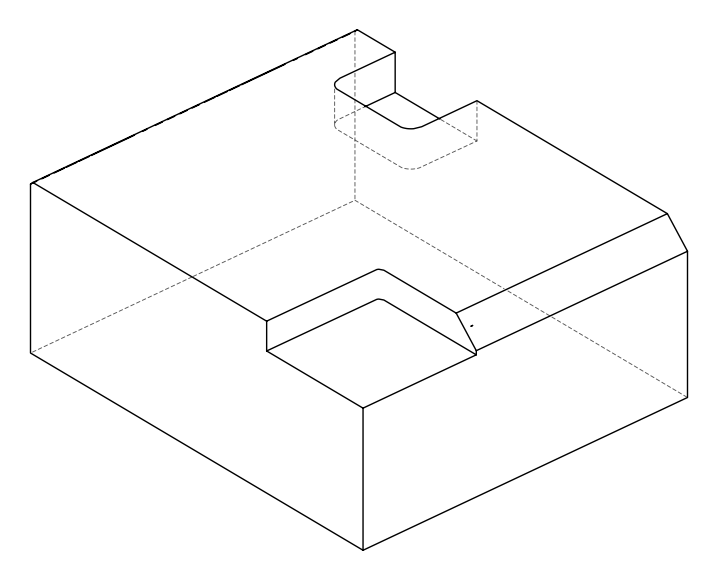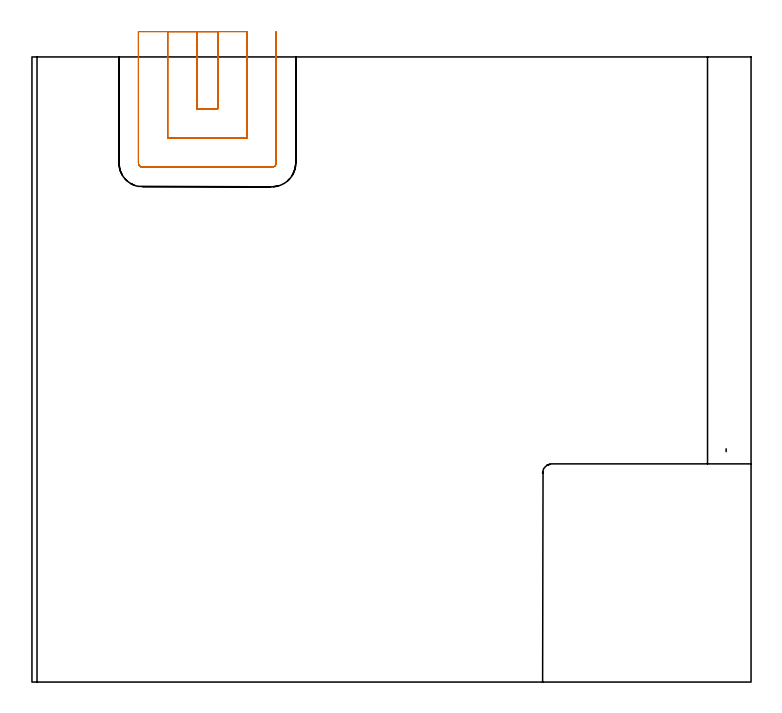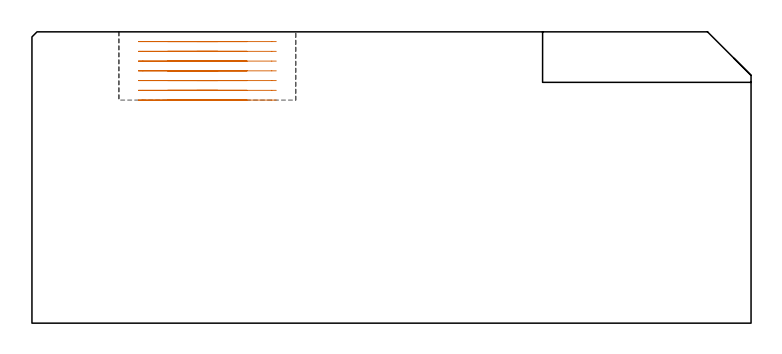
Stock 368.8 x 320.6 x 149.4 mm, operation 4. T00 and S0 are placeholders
(PLAN: 4 operations, 2 tool changes, 88.5 min)
(1 AREA_MILL | FG_CHAMFER_SURFACE | UGT0205_001 | 13.76 min | 53908 mm3)
(2 AREA_MILL_1 | FG_CHAMFER_SURFACE_1 | UGT0205_001 | 2.72 min | 1082 mm3)
(3 MILL_CORNER_NOTCH_RECTANGULAR | CORNER_NOTCH_RECTANGULAR | NXT0201_009 | Follow Part, ap 2, ae 75% | 63.18 min | 307678 mm3)
(4 MILL_SLOT | SLOT_PARTIAL_RECTANGULAR | UGT0201_094 | Follow Part, ap 5, ae 75% | 8.83 min | 209157 mm3)
(TOOL UGT0205_001 | Chamfer Mill 20 x 3 x 45 deg. | D20 FL50 Z2)
(TOOL NXT0201_009 | ENDMILL 8mm [2P460-0800-NA 1630] | D8 FL26 Z6)
(TOOL UGT0201_094 | End mill 20 mm | D20 FL38 Z4)
(OP 4 MILL_SLOT)
G17 G21 G94 G90
T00 M6
G54
G17 G0 G90 X84.6 Y333.6 S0 M3
G43 Z159.4 H0
Z144.4
G94 G1 Y330.6 F250.
Y294. F500.
X95.3
Y330.6
Y333.6 F250.
X69.6
Y330.6
Y279. F500.
X110.3
Y330.6
Y333.6 F250.
X54.6
Y330.6
Y266.3 F500.
G3 X56.9 Y264. R2.3
G1 X123.
G3 X125.3 Y266.3 R2.3
G1 Y330.6
Y333.6 F250.
G0 X84.6 Z139.4
G1 Y330.6
Y294. F500.
X95.3
Y330.6
Y333.6 F250.
X69.6
Y330.6
Y279. F500.
X110.3
Y330.6
Y333.6 F250.
X54.6
Y330.6
Y266.3 F500.
G3 X56.9 Y264. R2.3
G1 X123.
G3 X125.3 Y266.3 R2.3
G1 Y330.6
Y333.6 F250.
G0 X84.6 Z134.4
G1 Y330.6
Y294. F500.
X95.3
Y330.6
Y333.6 F250.
X69.6
Y330.6
Y279. F500.
X110.3
Y330.6
Y333.6 F250.
X54.6
Y330.6
Y266.3 F500.
G3 X56.9 Y264. R2.3
G1 X123.
G3 X125.3 Y266.3 R2.3
G1 Y330.6
Y333.6 F250.
G0 X84.6 Z129.4
G1 Y330.6
Y294. F500.
X95.3
Y330.6
Y333.6 F250.
X69.6
Y330.6
Y279. F500.
X110.3
Y330.6
Y333.6 F250.
X54.6
Y330.6
Y266.3 F500.
G3 X56.9 Y264. R2.3
G1 X123.
G3 X125.3 Y266.3 R2.3
G1 Y330.6
Y333.6 F250.
G0 X84.6 Z124.4
G1 Y330.6
Y294. F500.
X95.3
Y330.6
Y333.6 F250.
X69.6
Y330.6
Y279. F500.
X110.3
Y330.6
Y333.6 F250.
X54.6
Y330.6
Y266.3 F500.
G3 X56.9 Y264. R2.3
G1 X123.
G3 X125.3 Y266.3 R2.3
G1 Y330.6
Y333.6 F250.
G0 X84.6 Z119.4
G1 Y330.6
Y294. F500.
X95.3
Y330.6
Y333.6 F250.
X69.6
Y330.6
Y279. F500.
X110.3
Y330.6
Y333.6 F250.
X54.6
Y330.6
Y266.3 F500.
G3 X56.9 Y264. R2.3
G1 X123.
G3 X125.3 Y266.3 R2.3
G1 Y330.6
Y333.6 F250.
G0 X84.6 Z114.4
G1 Y330.6
Y294. F500.
X95.3
Y330.6
Y333.6 F250.
X69.6
Y330.6
Y279. F500.
X110.3
Y330.6
Y333.6 F250.
X54.6
Y330.6
Y266.3 F500.
G3 X56.9 Y264. R2.3
G1 X123.
G3 X125.3 Y266.3 R2.3
G1 Y330.6
Y333.6 F250.
G0 Z159.4
M5
M2
